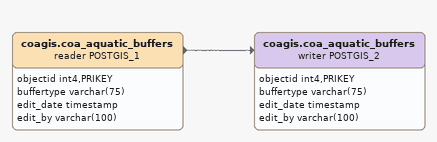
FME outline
coagis.coa_aquatic_buffers (reader POSTGIS_1)
    attributes: objectid int4,PRIKEY, buffertype varchar(75), edit_date timestamp, edit_by varchar(100)
    -> coagis.coa_aquatic_buffers (writer POSTGIS_2)
coagis.coa_aquatic_buffers (writer POSTGIS_2)
    attributes: objectid int4,PRIKEY, buffertype varchar(75), edit_date timestamp, edit_by varchar(100)
